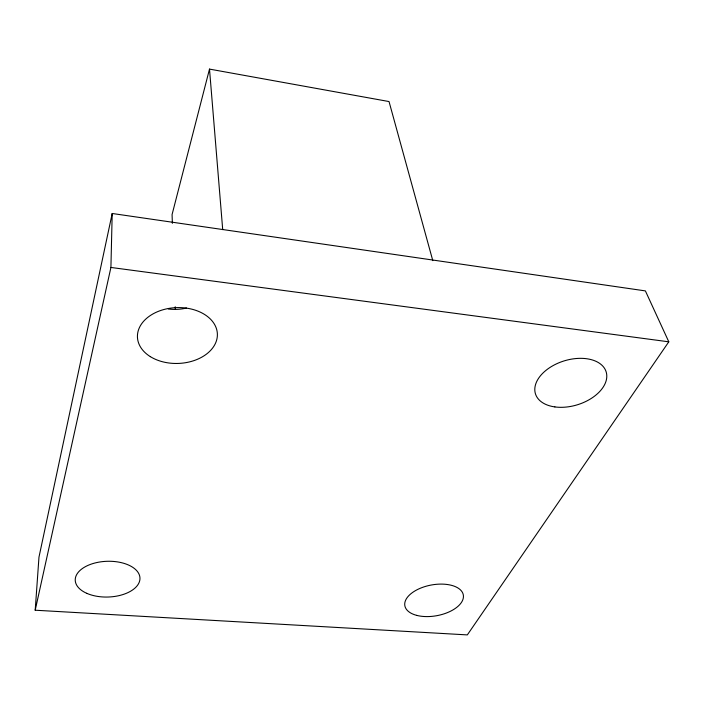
<?xml version="1.0" encoding="UTF-8"?>
<svg xmlns="http://www.w3.org/2000/svg" width="704" height="704" viewBox="0 0 704 704"><rect width="100%" height="100%" fill="white"/><g stroke="black" fill="none" stroke-linecap="round" stroke-linejoin="round"><path stroke-width="1.06" d="M35.2 610.218L110.915 267.45L112.2 213.488L645.392 290.902L668.8 341.818L467.333 634.902L35.2 610.218L38.975 557.137L112.2 213.488M432.793 260.63L389.03 101.552L209.502 69.098L172.075 214.562L172.374 223.344M110.915 267.45L668.8 341.818M209.502 69.098L222.71 229.636M175.234 306.768L175.314 308.968M186.56 308.044A38.113 27.834 -1.8 0 1 168.326 309.012M86.759 593.322A32.375 17.873 -1.9 0 0 139.471 581.548A32.375 17.873 -1.9 0 0 96.58 562.602A32.375 17.873 -1.9 0 0 86.759 593.322M150.322 356.629A39.996 27.922 -2.3 0 0 216.418 340.842A39.996 27.922 -2.3 0 0 165.51 309.1A39.996 27.922 -2.3 0 0 150.322 356.629M554.893 406.921A37.013 22.915 -17.3 0 0 606.716 374.634A37.013 22.915 -17.3 0 0 550.792 366.942A37.013 22.915 -17.3 0 0 554.893 406.921M416.715 615.375A29.718 15.576 -10.5 0 0 463.267 598.18A29.718 15.576 -10.5 0 0 422.25 587.488A29.718 15.576 -10.5 0 0 416.715 615.375"/></g></svg>
